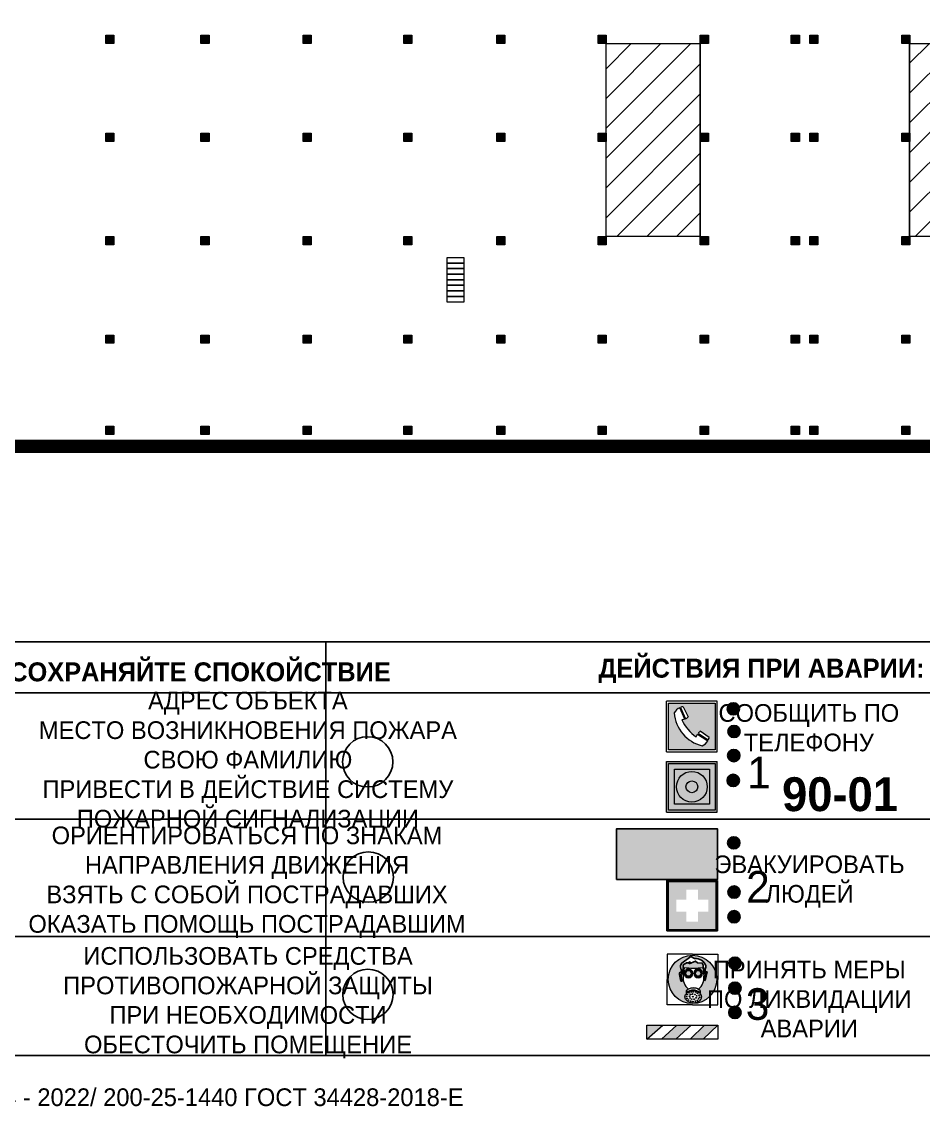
# Model space of a CAD drawing. Header units: millimetres. Extents: x 13810 to 67229, y 12374 to 21950.
# Drawn here: x 29187.6 to 29330.1, y 15352.8 to 15525.1 of the extents above; entities that cross this region are included whole.
import ezdxf

# ---------------------------------------------------------------- set-up
doc = ezdxf.new("R2010")
doc.units = ezdxf.units.MM
doc.styles.add('обычный', font='arial.ttf')

# ---------------------------------------------------------------- blocks, each defined once
blk = doc.blocks.new('A$C38D26F80')
h = blk.add_hatch(color=5)
h.dxf.hatch_style = 1
h.paths.add_polyline_path([(-8.77, -4.48, 1), (-0.19, -4.48, 1)])
h.paths.add_polyline_path([(-6.75, -3.58), (-6.75, -3.31), (-6.62, -3.22), (-6.5, -3.22), (-6.42, -3.3), (-6.39, -3.28), (-6.59, -2.23), (-6.59, -2.01), (-6.38, -1.58), (-4.76, -0.4), (-4.13, -0.79, -0.362848), (-2.1, -2.1, -0.201049), (-2.17, -2.48, 0.085434), (-2.26, -3.13), (-1.9, -3.16), (-2.25, -4.7), (-2.4, -4.59), (-2.43, -4.34), (-2.36, -4.34), (-2.14, -3.34), (-2.47, -3.42), (-2.58, -1.95), (-2.77, -1.58), (-3.58, -1.52), (-3.92, -1.26), (-5.05, -1.73), (-4.87, -1.39), (-5.41, -1.6), (-5.41, -1.46), (-6.13, -1.87), (-6.18, -3.5), (-6.56, -3.47), (-6.37, -4.59), (-6.16, -4.43), (-6.16, -4.66), (-6.36, -4.79), (-6.37, -4.8), (-6.51, -4.76)], flags=16)
h.paths.add_polyline_path([(-6.51, -4.76), (-6.36, -4.79), (-6.37, -4.8)], flags=0)
h.paths.add_polyline_path([(-5.92, -2.34, 0.089508), (-2.67, -2.35), (-2.48, -3.88, -0.268602), (-3.4, -6.18, 0.262449), (-5.2, -6.18, -0.268602), (-6.11, -3.88)], flags=16)
edge = h.paths.add_edge_path(flags=16)
edge.add_ellipse((-5.19, -3.41), major_axis=(0, 0.842), ratio=0.848992, start_angle=0, end_angle=360)
edge = h.paths.add_edge_path(flags=0)
edge.add_ellipse((-5.19, -3.39), major_axis=(0, 0.665), ratio=0.853798, start_angle=0, end_angle=360)
edge = h.paths.add_edge_path(flags=0)
edge.add_ellipse((-5.19, -3.4), major_axis=(0, 0.528), ratio=0.864094, start_angle=0, end_angle=360)
edge = h.paths.add_edge_path(flags=16)
edge.add_ellipse((-3.47, -3.4), major_axis=(0, 0.842), ratio=0.848992, start_angle=0, end_angle=360)
h.paths.add_polyline_path([(-3.13, -6.45), (-3.13, -6.84, 0.383174), (-5.57, -6.85), (-5.57, -6.49, -0.369952)], flags=16)
edge = h.paths.add_edge_path(flags=0)
edge.add_ellipse((-3.47, -3.39), major_axis=(0, 0.665), ratio=0.853798, start_angle=0, end_angle=360)
edge = h.paths.add_edge_path(flags=0)
edge.add_ellipse((-3.47, -3.4), major_axis=(0, 0.528), ratio=0.864094, start_angle=0, end_angle=360)
edge = h.paths.add_edge_path(flags=16)
edge.add_ellipse((-4.34, -7.57), major_axis=(-1.48, 0), ratio=0.744955, start_angle=0, end_angle=360)
h.paths.add_polyline_path([(-5.01, -6.85, -1), (-5.15, -6.85, -1)], flags=0)
h.paths.add_polyline_path([(-5.33, -7.14, -1), (-5.47, -7.14, -1)], flags=0)
h.paths.add_polyline_path([(-4.61, -6.71, -1), (-4.74, -6.71, -1)], flags=16)
h.paths.add_polyline_path([(-5.43, -7.51, -1), (-5.57, -7.51, -1)], flags=0)
h.paths.add_polyline_path([(-4.26, -6.67, -1), (-4.4, -6.67, -1)], flags=16)
h.paths.add_polyline_path([(-4.74, -7.14, -1), (-4.88, -7.14, -1)], flags=0)
h.paths.add_polyline_path([(-4.93, -7.43, -1), (-5.07, -7.43, -1)], flags=0)
h.paths.add_polyline_path([(-4.41, -7.07, -1), (-4.54, -7.07, -1)], flags=0)
h.paths.add_polyline_path([(-5.33, -7.87, -1), (-5.46, -7.87, -1)], flags=0)
h.paths.add_polyline_path([(-3.8, -6.71, -1), (-3.94, -6.71, -1)], flags=16)
h.paths.add_polyline_path([(-4.85, -7.78, -1), (-4.98, -7.78, -1)], flags=0)
h.paths.add_polyline_path([(-3.96, -7.14, -1), (-4.1, -7.14, -1)], flags=0)
h.paths.add_polyline_path([(-4.33, -7.53, -1), (-4.47, -7.53, -1)], flags=0)
h.paths.add_polyline_path([(-5.09, -8.12, -1), (-5.23, -8.12, -1)], flags=0)
h.paths.add_polyline_path([(-3.5, -6.94, -1), (-3.64, -6.94, -1)], flags=0)
h.paths.add_polyline_path([(-4.54, -7.97, -1), (-4.68, -7.97, -1)], flags=0)
h.paths.add_polyline_path([(-3.66, -7.39, -1), (-3.8, -7.39, -1)], flags=0)
h.paths.add_polyline_path([(-4.73, -8.35, -1), (-4.86, -8.35, -1)], flags=0)
h.paths.add_polyline_path([(-4.09, -7.96, -1), (-4.23, -7.96, -1)], flags=0)
h.paths.add_polyline_path([(-3.77, -7.74, -1), (-3.91, -7.74, -1)], flags=0)
h.paths.add_polyline_path([(-3.22, -7.27, -1), (-3.35, -7.27, -1)], flags=0)
h.paths.add_polyline_path([(-4.34, -8.4, -1), (-4.47, -8.4, -1)], flags=0)
h.paths.add_polyline_path([(-3.16, -7.61, -1), (-3.3, -7.61, -1)], flags=0)
h.paths.add_polyline_path([(-3.9, -8.35, -1), (-4.04, -8.35, -1)], flags=0)
h.paths.add_polyline_path([(-3.32, -7.91, -1), (-3.46, -7.91, -1)], flags=0)
h.paths.add_polyline_path([(-3.55, -8.23, -1), (-3.69, -8.23, -1)], flags=0)
at = {"color": 5, "lineweight": 5}
for p, q in [((-4.48, 0), (-8.96, 0)), ((-8.96, 0), (-8.96, -4.48)), ((-4.48, 0), (0, 0)), ((0, 0), (0, -4.48)), ((-6.59, -2.01), (-6.38, -1.58)), ((-6.38, -1.58), (-4.76, -0.4)), ((-6.13, -1.87), (-6.18, -3.5)), ((-5.41, -1.46), (-6.13, -1.87)), ((-4.87, -1.39), (-5.41, -1.6)), ((-5.41, -1.6), (-5.41, -1.46)), ((-3.92, -1.26), (-5.05, -1.73)), ((-5.05, -1.73), (-4.87, -1.39)), ((-4.76, -0.4), (-4.13, -0.79)), ((-3.58, -1.52), (-3.92, -1.26)), ((-2.77, -1.58), (-3.58, -1.52)), ((-2.58, -1.95), (-2.77, -1.58)), ((-6.75, -3.31), (-6.62, -3.22)), ((-6.75, -3.58), (-6.75, -3.31)), ((-6.51, -4.76), (-6.75, -3.58)), ((-6.62, -3.22), (-6.5, -3.22)), ((-6.59, -2.23), (-6.59, -2.01)), ((-6.39, -3.28), (-6.59, -2.23)), ((-6.18, -3.5), (-6.56, -3.47)), ((-6.56, -3.47), (-6.37, -4.59)), ((-6.5, -3.22), (-6.42, -3.3)), ((-6.42, -3.3), (-6.39, -3.28)), ((-5.92, -2.34), (-6.11, -3.88)), ((-2.67, -2.34), (-2.48, -3.88)), ((-2.47, -3.42), (-2.58, -1.95)), ((-2.14, -3.34), (-2.47, -3.42)), ((-2.36, -4.34), (-2.14, -3.34)), ((-1.9, -3.16), (-2.26, -3.13)), ((-2.25, -4.7), (-1.9, -3.16)), ((-8.96, -8.96), (-8.96, -4.48)), ((-6.37, -4.8), (-6.51, -4.76)), ((-6.37, -4.59), (-6.16, -4.43)), ((-6.16, -4.66), (-6.37, -4.8)), ((-6.16, -4.43), (-6.16, -4.66)), ((-2.43, -4.34), (-2.4, -4.59)), ((-2.43, -4.34), (-2.36, -4.34)), ((-2.4, -4.59), (-2.25, -4.7)), ((0, -8.96), (0, -4.48)), ((-5.57, -6.49), (-5.57, -6.85)), ((-3.13, -6.45), (-3.13, -6.84)), ((-4.48, -8.96), (-8.96, -8.96)), ((-4.48, -8.96), (0, -8.96))]:
    blk.add_line(p, q, dxfattribs=at)
at = {"color": 5}
for p, q in [((-6.59, -2.01), (-6.38, -1.58)), ((-6.38, -1.58), (-4.76, -0.4)), ((-6.13, -1.87), (-6.18, -3.5)), ((-5.41, -1.46), (-6.13, -1.87)), ((-4.87, -1.39), (-5.41, -1.6)), ((-5.41, -1.6), (-5.41, -1.46)), ((-3.92, -1.26), (-5.05, -1.73)), ((-5.05, -1.73), (-4.87, -1.39)), ((-4.76, -0.4), (-4.13, -0.79)), ((-3.58, -1.52), (-3.92, -1.26)), ((-2.77, -1.58), (-3.58, -1.52)), ((-2.58, -1.95), (-2.77, -1.58)), ((-6.75, -3.31), (-6.62, -3.22)), ((-6.75, -3.58), (-6.75, -3.31)), ((-6.51, -4.76), (-6.75, -3.58)), ((-6.62, -3.22), (-6.5, -3.22)), ((-6.59, -2.23), (-6.59, -2.01)), ((-6.39, -3.28), (-6.59, -2.23)), ((-6.18, -3.5), (-6.56, -3.47)), ((-6.56, -3.47), (-6.37, -4.59)), ((-6.5, -3.22), (-6.42, -3.3)), ((-6.42, -3.3), (-6.39, -3.28)), ((-2.47, -3.42), (-2.58, -1.95)), ((-2.14, -3.34), (-2.47, -3.42)), ((-2.36, -4.34), (-2.14, -3.34)), ((-2.26, -3.13), (-1.9, -3.16)), ((-1.9, -3.16), (-2.25, -4.7)), ((-6.37, -4.8), (-6.51, -4.76)), ((-6.36, -4.79), (-6.51, -4.76)), ((-6.37, -4.59), (-6.16, -4.43)), ((-6.16, -4.66), (-6.37, -4.8)), ((-6.16, -4.66), (-6.36, -4.79)), ((-6.16, -4.43), (-6.16, -4.66)), ((-2.4, -4.59), (-2.43, -4.34)), ((-2.43, -4.34), (-2.36, -4.34)), ((-2.25, -4.7), (-2.4, -4.59))]:
    blk.add_line(p, q, dxfattribs=at)
at = {"color": 5, "lineweight": 5}
for centre, radius in [((-4.48, -4.48), 4.29), ((-5.5, -7.51), 0.0678), ((-5.4, -7.14), 0.0678), ((-5.08, -6.85), 0.0678), ((-5, -7.43), 0.0678), ((-4.91, -7.78), 0.0678), ((-4.81, -7.14), 0.0678), ((-4.67, -6.71), 0.0678), ((-4.47, -7.07), 0.0678), ((-4.4, -7.53), 0.0678), ((-4.33, -6.67), 0.0678), ((-4.03, -7.14), 0.0678), ((-3.87, -6.71), 0.0678), ((-3.84, -7.74), 0.0678), ((-3.73, -7.39), 0.0678), ((-3.57, -6.94), 0.0678), ((-3.28, -7.27), 0.0678), ((-3.23, -7.61), 0.0678), ((-5.4, -7.87), 0.0678), ((-5.16, -8.12), 0.0678), ((-4.79, -8.35), 0.0678), ((-4.61, -7.97), 0.0678), ((-4.4, -8.4), 0.0678), ((-4.16, -7.96), 0.0678), ((-3.97, -8.35), 0.0678), ((-3.62, -8.23), 0.0678), ((-3.39, -7.91), 0.0678)]:
    blk.add_circle(centre, radius, dxfattribs=at)
at = {"color": 5}
for centre, radius, start, end in [((-3.89, -2.66), 1.88, 17.387, 97.1599), ((-0.35, -3.07), 1.91, 162.2553, 181.7878), ((-2.6, -2.2), 0.511, 326.3906, 11.8614)]:
    blk.add_arc(centre, radius, start, end, dxfattribs=at)
at = {"color": 5, "lineweight": 5}
for centre, radius, start, end in [((-4.28, 6.66), 9.15, 259.6987, 280.1569), ((-0.47, -3.05), 1.79, 161.5846, 182.4584), ((-2.6, -2.2), 0.513, 326.4781, 11.7739), ((-3.66, -4.24), 2.47, 171.573, 231.7124), ((-4.93, -4.24), 2.47, 308.2876, 8.427), ((-4.33, -7.88), 1.87, 50.358, 131.5662), ((-4.34, -8.2), 1.82, 48.4943, 132.3565), ((-4.3, -7.78), 1.83, 60.5889, 119.4111)]:
    blk.add_arc(centre, radius, start, end, dxfattribs=at)
for centre, major_axis, ratio in [((-5.19, -3.41), (0, 0.842), 0.848992), ((-5.19, -3.39), (0, 0.665), 0.853798), ((-5.19, -3.4), (0, 0.528), 0.864094), ((-3.47, -3.4), (0, 0.842), 0.848992), ((-3.47, -3.39), (0, 0.665), 0.853798), ((-3.47, -3.4), (0, 0.528), 0.864094), ((-4.34, -7.57), (-1.48, 0), 0.744955)]:
    blk.add_ellipse(centre, major_axis=major_axis, ratio=ratio, dxfattribs=at)
blk = doc.blocks.new('A$C47DD6509')
at = {"lineweight": 5}
for points in [[(-8.69, 0), (-11.19, 0), (-11.19, -2.22)], [(-4.22, 0), (-6.45, 0), (-8.91, -2.22), (-6.61, -2.22)], [(0, 0), (-2.09, 0), (-4.36, -2.22), (-2.29, -2.22)]]:
    blk.add_hatch(color=242, dxfattribs=at).paths.add_polyline_path(points)
at = {"color": 242, "lineweight": 5}
for p, q in [((-11.19, -2.22), (-8.69, 0)), ((-11.19, -2.22), (-11.19, 0)), ((-11.19, 0), (-8.69, 0)), ((-11.19, 0), (0, 0)), ((-8.91, -2.22), (-6.45, 0)), ((-6.61, -2.22), (-4.22, 0)), ((-4.36, -2.22), (-2.09, 0)), ((-2.29, -2.22), (0, 0)), ((0, 0), (0, -2.22)), ((0, -2.22), (-11.19, -2.22))]:
    blk.add_line(p, q, dxfattribs=at)
blk = doc.blocks.new('A$C32E8229D')
at = {"true_color": 0xffffff}
blk.add_hatch(color=7, dxfattribs=at).paths.add_polyline_path([(0, 0), (0, -8), (16, -8), (16, 0)])
h = blk.add_hatch(color=126)
h.paths.add_polyline_path([(0.2, -0.2), (15.8, -0.2), (15.8, -7.8), (0.2, -7.8)])
h.paths.add_polyline_path([(13.49, -2.05), (12.08, -2.05), (11.37, -2.63, 0.162397), (11.29, -2.84), (11.29, -3.63), (10.35, -3.63), (10.35, -4.05), (11.68, -4.05), (11.68, -3.48), (12.26, -4.28), (11.29, -5.1), (11.29, -6.78), (11.85, -6.78), (11.85, -5.44), (12.8, -4.64), (12.8, -5.94), (14.46, -5.94), (14.46, -5.39), (13.45, -5.39), (13.45, -3.97), (12.46, -2.59), (13.15, -2.59), (13.69, -3.34), (14.18, -3)], flags=16)
h.paths.add_polyline_path([(10.74, -1.82, 1), (11.8, -1.82, 1)], flags=16)
h.paths.add_polyline_path([(9.39, -3.59), (5.99, -3.59), (6.56, -3.03), (5.91, -3.03), (5.1, -3.83), (5.91, -4.64), (6.56, -4.64), (5.99, -4.09), (9.39, -4.09)], flags=16)
h.paths.add_polyline_path([(4.29, -1.08), (1.72, -1.08), (1.72, -6.6), (4.29, -6.6)], flags=16)
at = {"color": 126}
blk.add_lwpolyline([(16, -8), (0, -8), (0, 0), (16, 0)], close=True, dxfattribs=at)
blk = doc.blocks.new('A$C18900ED3')
h = blk.add_hatch(color=126)
h.paths.add_polyline_path([(-0.18, -0.18), (-7.02, -0.18), (-7.02, -7.02), (-0.18, -7.02)])
h.paths.add_polyline_path([(-5.89, -4.46), (-5.89, -2.77), (-4.46, -2.77), (-4.46, -1.31), (-2.77, -1.31), (-2.77, -2.77), (-1.33, -2.77), (-1.33, -4.46), (-2.77, -4.46), (-2.77, -5.89), (-4.46, -5.89), (-4.46, -4.46)], flags=16)
at = {"color": 126}
for p, q in [((-7.2, 0), (-7.2, -7.2)), ((0, 0), (-7.2, 0)), ((0, -7.2), (0, 0)), ((-7.02, -7.02), (-7.02, -0.18)), ((-7.02, -0.18), (-0.18, -0.18)), ((-0.18, -0.18), (-0.18, -7.02)), ((-7.2, -7.2), (0, -7.2)), ((-0.18, -7.02), (-7.02, -7.02))]:
    blk.add_line(p, q, dxfattribs=at)
blk = doc.blocks.new('A$C456E1F9C')
at = {"lineweight": 5}
h = blk.add_hatch(color=242, dxfattribs=at)
h.paths.add_polyline_path([(0.51, -1.47), (0.51, -13.26), (12.29, -13.26), (12.29, -1.47)])
h.paths.add_polyline_path([(5.42, -4.95, -0.254479), (4.78, -5.4), (3.52, -2.53, -0.209735), (4.23, -2.4)], flags=16)
h.paths.add_polyline_path([(8.53, -8.6), (10.87, -10.17), (10.54, -10.76), (8.03, -9.13, -0.192251)], flags=16)
h.paths.add_polyline_path([(4.61, -5.49, 0.005518), (3.87, -5.72, 0.128647), (7.49, -10.01, 0.00809), (7.83, -9.33), (10.47, -10.97, -0.16736), (8.99, -12.25, -0.327862), (1.95, -3.95, -0.166952), (3.36, -2.62)], flags=16)
at = {"color": 242, "lineweight": 5}
for p, q in [((0, -13.77), (0, -0.97)), ((12.8, -0.97), (0, -0.97)), ((4.61, -5.49), (3.36, -2.62)), ((3.52, -2.53), (4.78, -5.4)), ((4.23, -2.4), (5.42, -4.95)), ((12.8, -13.77), (12.8, -0.97)), ((7.83, -9.33), (10.47, -10.97)), ((8.03, -9.13), (10.54, -10.76)), ((10.81, -10.12), (8.53, -8.6)), ((10.54, -10.76), (10.8, -10.3)), ((10.8, -10.3), (10.81, -10.12)), ((0, -13.77), (12.8, -13.77))]:
    blk.add_line(p, q, dxfattribs=at)
blk.add_lwpolyline([(0.51, -1.47), (12.29, -1.47), (12.29, -13.26), (0.51, -13.26)], close=True, dxfattribs=at)
for centre, radius, start, end in [((4.59, -5.34), 2.99, 114.2845, 152.1974), ((4.02, -3.27), 0.891, 76.3284, 123.7092), ((11.12, -3.31), 9.19, 183.9915, 256.6009), ((14.98, -39.1), 35.17, 107.1487, 108.4135), ((4.68, -4.59), 0.824, 276.9621, 334.0723), ((13.86, -0.94), 11.08, 205.5536, 234.8762), ((-13.31, 0.8), 23.44, 332.5487, 334.4027), ((8.94, -9.5), 0.989, 114.4092, 157.9388), ((7.87, -9.46), 3, 291.9291, 329.9329)]:
    blk.add_arc(centre, radius, start, end, dxfattribs=at)
blk = doc.blocks.new('A$C54414219')
at = {"true_color": 0xffffff}
h = blk.add_hatch(color=7, dxfattribs=at)
h.paths.add_polyline_path([(2.39, -9.45), (2.39, -18.3), (11.23, -18.3), (11.23, -9.45)], flags=0)
h.paths.add_polyline_path([(10.71, -13.87, -1), (2.92, -13.87, -1)], flags=0)
h.paths.add_polyline_path([(8.3, -13.87, -1), (5.33, -13.87, -1)], flags=0)
h.paths.add_polyline_path([(0.41, -7.47), (0.41, -20.27), (13.21, -20.27), (13.21, -7.47)])
h.paths.add_polyline_path([(0.92, -19.77), (12.71, -19.77), (12.71, -7.98), (0.92, -7.98)], flags=16)
h.paths.add_polyline_path([(11.23, -9.45), (11.23, -18.3), (2.39, -18.3), (2.39, -9.45)], flags=0)
at = {"lineweight": 5}
h = blk.add_hatch(color=242, dxfattribs=at)
h.paths.add_polyline_path([(12.71, -7.98), (0.92, -7.98), (0.92, -19.77), (12.71, -19.77)])
h.paths.add_polyline_path([(11.23, -18.3), (2.39, -18.3), (2.39, -9.45), (11.23, -9.45)], flags=16)
h.paths.add_polyline_path([(10.71, -13.87, -1), (2.92, -13.87, -1)], flags=0)
h.paths.add_polyline_path([(8.3, -13.87, -1), (5.33, -13.87, -1)], flags=0)
at = {"true_color": 0xffffff}
h = blk.add_hatch(color=7, dxfattribs=at)
h.paths.add_polyline_path([(2.39, -9.45), (2.39, -18.3), (11.23, -18.3), (11.23, -9.45)])
h.paths.add_polyline_path([(10.71, -13.87, -1), (2.92, -13.87, -1)], flags=16)
h.paths.add_polyline_path([(8.3, -13.87, -1), (5.33, -13.87, -1)], flags=0)
at = {"lineweight": 5}
h = blk.add_hatch(color=242, dxfattribs=at)
h.paths.add_polyline_path([(2.92, -13.87, 1), (10.71, -13.87, 1)])
h.paths.add_polyline_path([(8.3, -13.87, -1), (5.33, -13.87, -1)], flags=16)
at = {"color": 242, "lineweight": 5}
for p, q in [((0.41, -20.27), (0.41, -7.47)), ((0.41, -7.47), (13.21, -7.47)), ((0.41, -7.47), (13.21, -7.47)), ((13.21, -20.27), (13.21, -7.47)), ((0.41, -20.27), (13.21, -20.27))]:
    blk.add_line(p, q, dxfattribs=at)
for points in [[(0.92, -7.98), (12.71, -7.98), (12.71, -19.77), (0.92, -19.77)], [(2.39, -9.45), (11.23, -9.45), (11.23, -18.3), (2.39, -18.3)]]:
    blk.add_lwpolyline(points, close=True, dxfattribs=at)
for radius in [3.89, 1.49]:
    blk.add_circle((6.81, -13.87), radius, dxfattribs=at)

msp = doc.modelspace()

# ---------------------------------------------------------------- hatches: boundary and pattern name
at = {"lineweight": 0, "true_color": 0x000000}
h = msp.add_hatch(dxfattribs=at)
h.set_pattern_fill('ANSI31', color=18, scale=1.05, angle=180)
h.set_pattern_definition([(225, (46320.227, 24066.8712), (2.35731723, -2.35731723), [])])
h.paths.add_polyline_path([(29612.09, 15475.53), (29612.09, 15463.7), (29625.72, 15463.7), (29625.72, 15475.53)])
h.paths.add_polyline_path([(29625.72, 15569.42), (29625.72, 15601.91), (29592.83, 15601.91), (29592.83, 15569.42)])
h.paths.add_polyline_path([(29561.74, 15463.34), (29575.34, 15463.34), (29575.34, 15475.53), (29561.74, 15475.53)])
h.paths.add_polyline_path([(29469.05, 15521.67), (29469.05, 15491.13), (29561.74, 15491.13), (29561.74, 15521.67)])
h.paths.add_polyline_path([(29467.76, 15461.12), (29467.76, 15474.24), (29453.81, 15474.24), (29453.81, 15461.12)])
h.paths.add_polyline_path([(29455.93, 15520.28), (29455.93, 15509.78), (29466.09, 15509.78), (29466.09, 15520.28)])
h.paths.add_polyline_path([(29454.77, 15572.07), (29466.59, 15572.07), (29466.59, 15583.3), (29454.77, 15583.3)])
h.paths.add_polyline_path([(29454.77, 15603.15), (29466.59, 15603.15), (29466.59, 15614.39), (29454.77, 15614.39)])
h.paths.add_polyline_path([(29343.26, 15600.61), (29343.26, 15570.71), (29436.15, 15570.71), (29436.15, 15600.61)])
h.paths.add_polyline_path([(29327.99, 15521.67), (29327.99, 15491.13), (29436.15, 15491.13), (29436.15, 15521.67)])
h.paths.add_polyline_path([(29279.99, 15491.13), (29294.84, 15491.13), (29294.84, 15521.67), (29279.99, 15521.67)])
h.paths.add_polyline_path([(29202.12, 15600.61), (29202.12, 15570.71), (29294.84, 15570.71), (29294.84, 15600.61)])
at = {"lineweight": 0}
h = msp.add_hatch(color=256, dxfattribs=at)
h.dxf.hatch_style = 1
h.paths.add_polyline_path([(29200.89, 15522.98), (29200.89, 15521.68), (29202.17, 15521.68), (29202.17, 15522.98)])
h = msp.add_hatch(color=256, dxfattribs=at)
h.dxf.hatch_style = 1
h.paths.add_polyline_path([(29215.94, 15522.98), (29215.94, 15521.68), (29217.22, 15521.68), (29217.22, 15522.98)])
h = msp.add_hatch(color=256, dxfattribs=at)
h.dxf.hatch_style = 1
h.paths.add_polyline_path([(29232.11, 15522.98), (29232.11, 15521.68), (29233.39, 15521.68), (29233.39, 15522.98)])
h = msp.add_hatch(color=256, dxfattribs=at)
h.dxf.hatch_style = 1
h.paths.add_polyline_path([(29248, 15522.98), (29248, 15521.68), (29249.28, 15521.68), (29249.28, 15522.98)])
h = msp.add_hatch(color=256, dxfattribs=at)
h.dxf.hatch_style = 1
h.paths.add_polyline_path([(29262.72, 15522.98), (29262.72, 15521.68), (29264, 15521.68), (29264, 15522.98)])
h = msp.add_hatch(color=256, dxfattribs=at)
h.dxf.hatch_style = 1
h.paths.add_polyline_path([(29278.76, 15522.98), (29278.76, 15521.68), (29280.04, 15521.68), (29280.04, 15522.98)])
h = msp.add_hatch(color=256, dxfattribs=at)
h.dxf.hatch_style = 1
h.paths.add_polyline_path([(29294.89, 15522.98), (29294.89, 15521.68), (29296.17, 15521.68), (29296.17, 15522.98)])
h = msp.add_hatch(color=256, dxfattribs=at)
h.dxf.hatch_style = 1
h.paths.add_polyline_path([(29309.28, 15522.98), (29309.28, 15521.68), (29310.56, 15521.68), (29310.56, 15522.98)])
h = msp.add_hatch(color=256, dxfattribs=at)
h.dxf.hatch_style = 1
h.paths.add_polyline_path([(29312.22, 15522.98), (29312.22, 15521.68), (29313.5, 15521.68), (29313.5, 15522.98)])
h = msp.add_hatch(color=256, dxfattribs=at)
h.dxf.hatch_style = 1
h.paths.add_polyline_path([(29326.76, 15522.98), (29326.76, 15521.68), (29328.04, 15521.68), (29328.04, 15522.98)])
h = msp.add_hatch(color=256, dxfattribs=at)
h.dxf.hatch_style = 1
h.paths.add_polyline_path([(29200.89, 15507.49), (29200.89, 15506.19), (29202.17, 15506.19), (29202.17, 15507.49)])
h = msp.add_hatch(color=256, dxfattribs=at)
h.dxf.hatch_style = 1
h.paths.add_polyline_path([(29215.94, 15507.49), (29215.94, 15506.19), (29217.22, 15506.19), (29217.22, 15507.49)])
h = msp.add_hatch(color=256, dxfattribs=at)
h.dxf.hatch_style = 1
h.paths.add_polyline_path([(29232.11, 15507.49), (29232.11, 15506.19), (29233.39, 15506.19), (29233.39, 15507.49)])
h = msp.add_hatch(color=256, dxfattribs=at)
h.dxf.hatch_style = 1
h.paths.add_polyline_path([(29248, 15507.49), (29248, 15506.19), (29249.28, 15506.19), (29249.28, 15507.49)])
h = msp.add_hatch(color=256, dxfattribs=at)
h.dxf.hatch_style = 1
h.paths.add_polyline_path([(29262.72, 15507.49), (29262.72, 15506.19), (29264, 15506.19), (29264, 15507.49)])
h = msp.add_hatch(color=256, dxfattribs=at)
h.dxf.hatch_style = 1
h.paths.add_polyline_path([(29278.76, 15507.49), (29278.76, 15506.19), (29280.04, 15506.19), (29280.04, 15507.49)])
h = msp.add_hatch(color=256, dxfattribs=at)
h.dxf.hatch_style = 1
h.paths.add_polyline_path([(29294.89, 15507.49), (29294.89, 15506.19), (29296.17, 15506.19), (29296.17, 15507.49)])
h = msp.add_hatch(color=256, dxfattribs=at)
h.dxf.hatch_style = 1
h.paths.add_polyline_path([(29309.28, 15507.49), (29309.28, 15506.19), (29310.56, 15506.19), (29310.56, 15507.49)])
h = msp.add_hatch(color=256, dxfattribs=at)
h.dxf.hatch_style = 1
h.paths.add_polyline_path([(29312.22, 15507.49), (29312.22, 15506.19), (29313.5, 15506.19), (29313.5, 15507.49)])
h = msp.add_hatch(color=256, dxfattribs=at)
h.dxf.hatch_style = 1
h.paths.add_polyline_path([(29326.76, 15507.49), (29326.76, 15506.19), (29328.04, 15506.19), (29328.04, 15507.49)])
h = msp.add_hatch(color=256, dxfattribs=at)
h.dxf.hatch_style = 1
h.paths.add_polyline_path([(29200.89, 15491.13), (29200.89, 15489.84), (29202.17, 15489.84), (29202.17, 15491.13)])
h = msp.add_hatch(color=256, dxfattribs=at)
h.dxf.hatch_style = 1
h.paths.add_polyline_path([(29215.94, 15491.13), (29215.94, 15489.84), (29217.22, 15489.84), (29217.22, 15491.13)])
h = msp.add_hatch(color=256, dxfattribs=at)
h.dxf.hatch_style = 1
h.paths.add_polyline_path([(29232.11, 15491.13), (29232.11, 15489.84), (29233.39, 15489.84), (29233.39, 15491.13)])
h = msp.add_hatch(color=256, dxfattribs=at)
h.dxf.hatch_style = 1
h.paths.add_polyline_path([(29248, 15491.13), (29248, 15489.84), (29249.28, 15489.84), (29249.28, 15491.13)])
h = msp.add_hatch(color=256, dxfattribs=at)
h.dxf.hatch_style = 1
h.paths.add_polyline_path([(29262.72, 15491.13), (29262.72, 15489.84), (29264, 15489.84), (29264, 15491.13)])
h = msp.add_hatch(color=256, dxfattribs=at)
h.dxf.hatch_style = 1
h.paths.add_polyline_path([(29278.76, 15491.13), (29278.76, 15489.84), (29280.04, 15489.84), (29280.04, 15491.13)])
h = msp.add_hatch(color=256, dxfattribs=at)
h.dxf.hatch_style = 1
h.paths.add_polyline_path([(29294.89, 15491.13), (29294.89, 15489.84), (29296.17, 15489.84), (29296.17, 15491.13)])
h = msp.add_hatch(color=256, dxfattribs=at)
h.dxf.hatch_style = 1
h.paths.add_polyline_path([(29309.28, 15491.13), (29309.28, 15489.84), (29310.56, 15489.84), (29310.56, 15491.13)])
h = msp.add_hatch(color=256, dxfattribs=at)
h.dxf.hatch_style = 1
h.paths.add_polyline_path([(29312.22, 15491.13), (29312.22, 15489.84), (29313.5, 15489.84), (29313.5, 15491.13)])
h = msp.add_hatch(color=256, dxfattribs=at)
h.dxf.hatch_style = 1
h.paths.add_polyline_path([(29326.76, 15491.13), (29326.76, 15489.84), (29328.04, 15489.84), (29328.04, 15491.13)])
h = msp.add_hatch(color=256, dxfattribs=at)
h.dxf.hatch_style = 1
h.paths.add_polyline_path([(29200.89, 15475.54), (29200.89, 15474.25), (29202.17, 15474.25), (29202.17, 15475.54)])
h = msp.add_hatch(color=256, dxfattribs=at)
h.dxf.hatch_style = 1
h.paths.add_polyline_path([(29215.94, 15475.54), (29215.94, 15474.25), (29217.22, 15474.25), (29217.22, 15475.54)])
h = msp.add_hatch(color=256, dxfattribs=at)
h.dxf.hatch_style = 1
h.paths.add_polyline_path([(29232.11, 15475.54), (29232.11, 15474.25), (29233.39, 15474.25), (29233.39, 15475.54)])
h = msp.add_hatch(color=256, dxfattribs=at)
h.dxf.hatch_style = 1
h.paths.add_polyline_path([(29248, 15475.54), (29248, 15474.25), (29249.28, 15474.25), (29249.28, 15475.54)])
h = msp.add_hatch(color=256, dxfattribs=at)
h.dxf.hatch_style = 1
h.paths.add_polyline_path([(29262.72, 15475.54), (29262.72, 15474.25), (29264, 15474.25), (29264, 15475.54)])
h = msp.add_hatch(color=256, dxfattribs=at)
h.dxf.hatch_style = 1
h.paths.add_polyline_path([(29278.76, 15475.54), (29278.76, 15474.25), (29280.04, 15474.25), (29280.04, 15475.54)])
h = msp.add_hatch(color=256, dxfattribs=at)
h.dxf.hatch_style = 1
h.paths.add_polyline_path([(29294.89, 15475.54), (29294.89, 15474.25), (29296.17, 15474.25), (29296.17, 15475.54)])
h = msp.add_hatch(color=256, dxfattribs=at)
h.dxf.hatch_style = 1
h.paths.add_polyline_path([(29309.28, 15475.54), (29309.28, 15474.25), (29310.56, 15474.25), (29310.56, 15475.54)])
h = msp.add_hatch(color=256, dxfattribs=at)
h.dxf.hatch_style = 1
h.paths.add_polyline_path([(29312.22, 15475.54), (29312.22, 15474.25), (29313.5, 15474.25), (29313.5, 15475.54)])
h = msp.add_hatch(color=256, dxfattribs=at)
h.dxf.hatch_style = 1
h.paths.add_polyline_path([(29326.76, 15475.54), (29326.76, 15474.25), (29328.04, 15474.25), (29328.04, 15475.54)])
h = msp.add_hatch(color=256, dxfattribs=at)
h.dxf.hatch_style = 1
h.paths.add_polyline_path([(29200.89, 15461.13), (29200.89, 15459.84), (29202.17, 15459.84), (29202.17, 15461.13)])
h = msp.add_hatch(color=256, dxfattribs=at)
h.dxf.hatch_style = 1
h.paths.add_polyline_path([(29215.94, 15461.13), (29215.94, 15459.84), (29217.22, 15459.84), (29217.22, 15461.13)])
h = msp.add_hatch(color=256, dxfattribs=at)
h.dxf.hatch_style = 1
h.paths.add_polyline_path([(29232.11, 15461.13), (29232.11, 15459.84), (29233.39, 15459.84), (29233.39, 15461.13)])
h = msp.add_hatch(color=256, dxfattribs=at)
h.dxf.hatch_style = 1
h.paths.add_polyline_path([(29248, 15461.13), (29248, 15459.84), (29249.28, 15459.84), (29249.28, 15461.13)])
h = msp.add_hatch(color=256, dxfattribs=at)
h.dxf.hatch_style = 1
h.paths.add_polyline_path([(29262.72, 15461.13), (29262.72, 15459.84), (29264, 15459.84), (29264, 15461.13)])
h = msp.add_hatch(color=256, dxfattribs=at)
h.dxf.hatch_style = 1
h.paths.add_polyline_path([(29278.76, 15461.13), (29278.76, 15459.84), (29280.04, 15459.84), (29280.04, 15461.13)])
h = msp.add_hatch(color=256, dxfattribs=at)
h.dxf.hatch_style = 1
h.paths.add_polyline_path([(29294.89, 15461.13), (29294.89, 15459.84), (29296.17, 15459.84), (29296.17, 15461.13)])
h = msp.add_hatch(color=256, dxfattribs=at)
h.dxf.hatch_style = 1
h.paths.add_polyline_path([(29309.28, 15461.13), (29309.28, 15459.84), (29310.56, 15459.84), (29310.56, 15461.13)])
h = msp.add_hatch(color=256, dxfattribs=at)
h.dxf.hatch_style = 1
h.paths.add_polyline_path([(29312.22, 15461.13), (29312.22, 15459.84), (29313.5, 15459.84), (29313.5, 15461.13)])
h = msp.add_hatch(color=256, dxfattribs=at)
h.dxf.hatch_style = 1
h.paths.add_polyline_path([(29326.76, 15461.13), (29326.76, 15459.84), (29328.04, 15459.84), (29328.04, 15461.13)])
h = msp.add_hatch(color=256, dxfattribs=at)
h.dxf.hatch_style = 1
h.paths.add_polyline_path([(29299.16, 15416.43, 1), (29301.09, 15416.43, 1)])
h = msp.add_hatch(color=256, dxfattribs=at)
h.dxf.hatch_style = 1
h.paths.add_polyline_path([(29299.26, 15412.84, 1), (29301.2, 15412.84, 1)])
h = msp.add_hatch(color=256, dxfattribs=at)
h.dxf.hatch_style = 1
h.paths.add_polyline_path([(29299.23, 15409.03, 1), (29301.16, 15409.03, 1)])
h = msp.add_hatch(color=256, dxfattribs=at)
h.dxf.hatch_style = 1
h.paths.add_polyline_path([(29299.14, 15405.1, 1), (29301.07, 15405.1, 1)])
h = msp.add_hatch(color=256, dxfattribs=at)
h.dxf.hatch_style = 1
h.paths.add_polyline_path([(29299.23, 15395.22, 1), (29301.16, 15395.22, 1)])
h = msp.add_hatch(color=256, dxfattribs=at)
h.dxf.hatch_style = 1
h.paths.add_polyline_path([(29299.27, 15387.44, 1), (29301.2, 15387.44, 1)])
h = msp.add_hatch(color=256, dxfattribs=at)
h.dxf.hatch_style = 1
h.paths.add_polyline_path([(29299.26, 15383.54, 1), (29301.19, 15383.54, 1)])
h = msp.add_hatch(color=256, dxfattribs=at)
h.dxf.hatch_style = 1
h.paths.add_polyline_path([(29299.42, 15376.18, 1), (29301.35, 15376.18, 1)])
h = msp.add_hatch(color=256, dxfattribs=at)
h.dxf.hatch_style = 1
h.paths.add_polyline_path([(29299.41, 15372.24, 1), (29301.34, 15372.24, 1)])
h = msp.add_hatch(color=256, dxfattribs=at)
h.dxf.hatch_style = 1
h.paths.add_polyline_path([(29299.42, 15368.4, 1), (29301.35, 15368.4, 1)])

# ---------------------------------------------------------------- linework, layer by layer
for points in [[(29202.17, 15521.68), (29200.89, 15521.68), (29200.89, 15522.98), (29202.17, 15522.98)], [(29217.22, 15521.68), (29215.94, 15521.68), (29215.94, 15522.98), (29217.22, 15522.98)], [(29233.39, 15521.68), (29232.11, 15521.68), (29232.11, 15522.98), (29233.39, 15522.98)], [(29249.28, 15521.68), (29248, 15521.68), (29248, 15522.98), (29249.28, 15522.98)], [(29264, 15521.68), (29262.72, 15521.68), (29262.72, 15522.98), (29264, 15522.98)], [(29280.04, 15521.68), (29278.76, 15521.68), (29278.76, 15522.98), (29280.04, 15522.98)], [(29296.17, 15521.68), (29294.89, 15521.68), (29294.89, 15522.98), (29296.17, 15522.98)], [(29310.56, 15521.68), (29309.28, 15521.68), (29309.28, 15522.98), (29310.56, 15522.98)], [(29313.5, 15521.68), (29312.22, 15521.68), (29312.22, 15522.98), (29313.5, 15522.98)], [(29328.04, 15521.68), (29326.76, 15521.68), (29326.76, 15522.98), (29328.04, 15522.98)], [(29294.84, 15491.13), (29279.99, 15491.13), (29279.99, 15521.67), (29294.84, 15521.67)], [(29294.89, 15491.13), (29280.04, 15491.13), (29280.04, 15521.68), (29294.89, 15521.68)], [(29436.15, 15491.13), (29327.99, 15491.13), (29327.99, 15521.67), (29436.15, 15521.67)], [(29436.2, 15491.13), (29328.04, 15491.13), (29328.04, 15521.68), (29436.2, 15521.68)], [(29202.17, 15506.19), (29200.89, 15506.19), (29200.89, 15507.49), (29202.17, 15507.49)], [(29217.22, 15506.19), (29215.94, 15506.19), (29215.94, 15507.49), (29217.22, 15507.49)], [(29233.39, 15506.19), (29232.11, 15506.19), (29232.11, 15507.49), (29233.39, 15507.49)], [(29249.28, 15506.19), (29248, 15506.19), (29248, 15507.49), (29249.28, 15507.49)], [(29264, 15506.19), (29262.72, 15506.19), (29262.72, 15507.49), (29264, 15507.49)], [(29280.04, 15506.19), (29278.76, 15506.19), (29278.76, 15507.49), (29280.04, 15507.49)], [(29296.17, 15506.19), (29294.89, 15506.19), (29294.89, 15507.49), (29296.17, 15507.49)], [(29310.56, 15506.19), (29309.28, 15506.19), (29309.28, 15507.49), (29310.56, 15507.49)], [(29313.5, 15506.19), (29312.22, 15506.19), (29312.22, 15507.49), (29313.5, 15507.49)], [(29328.04, 15506.19), (29326.76, 15506.19), (29326.76, 15507.49), (29328.04, 15507.49)], [(29202.17, 15489.84), (29200.89, 15489.84), (29200.89, 15491.13), (29202.17, 15491.13)], [(29217.22, 15489.84), (29215.94, 15489.84), (29215.94, 15491.13), (29217.22, 15491.13)], [(29233.39, 15489.84), (29232.11, 15489.84), (29232.11, 15491.13), (29233.39, 15491.13)], [(29249.28, 15489.84), (29248, 15489.84), (29248, 15491.13), (29249.28, 15491.13)], [(29264, 15489.84), (29262.72, 15489.84), (29262.72, 15491.13), (29264, 15491.13)], [(29280.04, 15489.84), (29278.76, 15489.84), (29278.76, 15491.13), (29280.04, 15491.13)], [(29296.17, 15489.84), (29294.89, 15489.84), (29294.89, 15491.13), (29296.17, 15491.13)], [(29310.56, 15489.84), (29309.28, 15489.84), (29309.28, 15491.13), (29310.56, 15491.13)], [(29313.5, 15489.84), (29312.22, 15489.84), (29312.22, 15491.13), (29313.5, 15491.13)], [(29328.04, 15489.84), (29326.76, 15489.84), (29326.76, 15491.13), (29328.04, 15491.13)], [(29254.86, 15486.94), (29254.86, 15487.82), (29257.49, 15487.82), (29257.49, 15486.94)], [(29254.86, 15486.06), (29254.86, 15486.94), (29257.49, 15486.94), (29257.49, 15486.06)], [(29254.86, 15485.18), (29254.86, 15486.06), (29257.49, 15486.06), (29257.49, 15485.18)], [(29254.86, 15484.3), (29254.86, 15485.18), (29257.49, 15485.18), (29257.49, 15484.3)], [(29254.86, 15483.42), (29254.86, 15484.3), (29257.49, 15484.3), (29257.49, 15483.42)], [(29254.86, 15482.54), (29254.86, 15483.42), (29257.49, 15483.42), (29257.49, 15482.54)], [(29254.86, 15481.66), (29254.86, 15482.54), (29257.49, 15482.54), (29257.49, 15481.66)], [(29254.86, 15480.78), (29254.86, 15481.66), (29257.49, 15481.66), (29257.49, 15480.78)], [(29202.17, 15474.25), (29200.89, 15474.25), (29200.89, 15475.54), (29202.17, 15475.54)], [(29217.22, 15474.25), (29215.94, 15474.25), (29215.94, 15475.54), (29217.22, 15475.54)], [(29233.39, 15474.25), (29232.11, 15474.25), (29232.11, 15475.54), (29233.39, 15475.54)], [(29249.28, 15474.25), (29248, 15474.25), (29248, 15475.54), (29249.28, 15475.54)], [(29264, 15474.25), (29262.72, 15474.25), (29262.72, 15475.54), (29264, 15475.54)], [(29280.04, 15474.25), (29278.76, 15474.25), (29278.76, 15475.54), (29280.04, 15475.54)], [(29296.17, 15474.25), (29294.89, 15474.25), (29294.89, 15475.54), (29296.17, 15475.54)], [(29310.56, 15474.25), (29309.28, 15474.25), (29309.28, 15475.54), (29310.56, 15475.54)], [(29313.5, 15474.25), (29312.22, 15474.25), (29312.22, 15475.54), (29313.5, 15475.54)], [(29328.04, 15474.25), (29326.76, 15474.25), (29326.76, 15475.54), (29328.04, 15475.54)], [(29202.17, 15459.84), (29200.89, 15459.84), (29200.89, 15461.13), (29202.17, 15461.13)], [(29217.22, 15459.84), (29215.94, 15459.84), (29215.94, 15461.13), (29217.22, 15461.13)], [(29233.39, 15459.84), (29232.11, 15459.84), (29232.11, 15461.13), (29233.39, 15461.13)], [(29249.28, 15459.84), (29248, 15459.84), (29248, 15461.13), (29249.28, 15461.13)], [(29264, 15459.84), (29262.72, 15459.84), (29262.72, 15461.13), (29264, 15461.13)], [(29280.04, 15459.84), (29278.76, 15459.84), (29278.76, 15461.13), (29280.04, 15461.13)], [(29296.17, 15459.84), (29294.89, 15459.84), (29294.89, 15461.13), (29296.17, 15461.13)], [(29310.56, 15459.84), (29309.28, 15459.84), (29309.28, 15461.13), (29310.56, 15461.13)], [(29313.5, 15459.84), (29312.22, 15459.84), (29312.22, 15461.13), (29313.5, 15461.13)], [(29328.04, 15459.84), (29326.76, 15459.84), (29326.76, 15461.13), (29328.04, 15461.13)]]:
    msp.add_lwpolyline(points, close=True, dxfattribs=at)
at = {"lineweight": 0, "const_width": 2.1}
msp.add_lwpolyline([(29167.04, 15457.94), (29642.5, 15457.94), (29642.5, 15460.16)], dxfattribs=at)
for points in [[(29091.91, 15418.96), (29235.68, 15418.96), (29235.68, 15427.01), (29091.91, 15427.01)], [(29235.68, 15418.96), (29379.45, 15418.96), (29379.45, 15427.01), (29235.68, 15427.01)], [(29091.91, 15418.96), (29235.68, 15418.96), (29235.68, 15361.56), (29091.91, 15361.56)], [(29235.68, 15418.96), (29379.45, 15418.96), (29379.45, 15361.56), (29235.68, 15361.56)]]:
    msp.add_lwpolyline(points, close=True)
for points in [[(29150.33, 15398.97), (29091.91, 15398.97), (29235.68, 15398.97)], [(29294.1, 15398.97), (29235.68, 15398.97), (29379.45, 15398.97)], [(29150.33, 15380.39), (29091.91, 15380.39), (29235.68, 15380.39)], [(29294.1, 15380.39), (29235.68, 15380.39), (29379.45, 15380.39)]]:
    msp.add_lwpolyline(points)
for centre, radius in [((29300.12, 15416.43), 0.966), ((29300.23, 15412.84), 0.966), ((29242.31, 15408.04), 3.98), ((29300.19, 15409.03), 0.966), ((29300.11, 15405.1), 0.966), ((29300.19, 15395.22), 0.966), ((29242.4, 15389.81), 3.98), ((29300.23, 15387.44), 0.966), ((29300.23, 15383.54), 0.966), ((29300.38, 15376.18), 0.966), ((29242.34, 15371.24), 3.98), ((29300.38, 15372.24), 0.966), ((29300.38, 15368.4), 0.966)]:
    msp.add_circle(centre, radius)

# ---------------------------------------------------------------- block references
for name, p, xscale, yscale, zscale in [('A$C456E1F9C', (29289.57, 15418.24), 0.625, 0.625, 0.625), ('A$C54414219', (29289.31, 15412.76), 0.625, 0.625, 0.625), ('A$C18900ED3', (29297.63, 15389.29), 1.111111111007631, 1.111111111007631, 1.111111111007631), ('A$C38D26F80', (29297.66, 15377.62), 0.8928571427240968, 0.8928571427240968, 0.8928571427240968)]:
    msp.add_blockref(name, p, dxfattribs=dict(xscale=xscale, yscale=yscale, zscale=zscale))
at = {"xscale": -1}
msp.add_blockref('A$C32E8229D', (29297.63, 15397.44), dxfattribs=at)
at = {"color": 242, "true_color": 0xc1121c}
msp.add_blockref('A$C47DD6509', (29297.66, 15366.4), dxfattribs=at)

# ---------------------------------------------------------------- texts
at = {"lineweight": 0, "attachment_point": 5, "style": 'обычный'}
for s, insert, char_height, width in [('{\\fProxima Nova Rg|b1|i0|c204|p2;ДЕЙСТВИЯ ПРИ ПОЖАРЕ: СОХРАНЯЙТЕ СПОКОЙСТВИЕ\\H1.6644x; }', (29189.08, 15421.84), 3, 175.1736), ('{\\fProxima Nova Rg|b1|i0|c204|p2;ДЕЙСТВИЯ ПРИ АВАРИИ: СОХРАНЯЙТЕ СПОКОЙСТВИЕ\\H1.6644x; }', (29335.29, 15422.42), 3, 175.1736), ('\\pi-8.4,l8.4,t8.4;{\\fProxima Nova Rg|b0|i0|c204|p2;АДРЕС ОБЪЕКТА\\PМЕСТО ВОЗНИКНОВЕНИЯ ПОЖАРА \\PСВОЮ ФАМИЛИЮ\\PПРИВЕСТИ В ДЕЙСТВИЕ СИСТЕМУ \\PПОЖАРНОЙ СИГНАЛИЗАЦИИ}', (29223.37, 15407.98), 2.8, 126.6484), ('{\\fProxima Nova Rg|b0|i0|c204|p2;СООБЩИТЬ ПО \\PТЕЛЕФОНУ}', (29312.06, 15413.42), 2.8, 126.6484), ('{\\fProxima Nova Rg|b0|i0|c204|p2;1\\H1.1667x; }', (29304.17, 15406.35), 5, 126.6484), ('{\\fProxima Nova Rg|b1|i0|c204|p2;\\H1.0714x;90-01\\fProxima Nova Rg|b0|i0|c204|p2;\\H0.93331x; \\H1.3449x; }', (29316.99, 15402.88), 5, 126.6484), ('\\pi-8.4,l8.4,t8.4;{\\fProxima Nova Rg|b0|i0|c204|p2;ОРИЕНТИРОВАТЬСЯ ПО ЗНАКАМ \\PНАПРАВЛЕНИЯ ДВИЖЕНИЯ\\PВЗЯТЬ С СОБОЙ ПОСТРАДАВШИХ\\PОКАЗАТЬ ПОМОЩЬ ПОСТРАДАВШИМ}', (29223.23, 15389), 2.8, 126.6484), ('{\\fProxima Nova Rg|b0|i0|c204|p2;ЭВАКУИРОВАТЬ \\PЛЮДЕЙ}', (29312.17, 15389.09), 2.8, 126.6484), ('{\\fProxima Nova Rg|b0|i0|c204|p2;2\\H1.1967x; }', (29304.02, 15388.27), 5, 126.6484), ('\\pi-8.4,l8.4,t8.4;{\\fProxima Nova Rg|b0|i0|c204|p2;ИСПОЛЬЗОВАТЬ СРЕДСТВА \\PПРОТИВОПОЖАРНОЙ ЗАЩИТЫ \\PПРИ НЕОБХОДИМОСТИ \\PОБЕСТОЧИТЬ ПОМЕЩЕНИЕ}', (29223.39, 15369.93), 2.8, 126.6484), ('{\\fProxima Nova Rg|b0|i0|c204|p2;ПРИНЯТЬ МЕРЫ \\PПО ЛИКВИДАЦИИ \\PАВАРИИ}', (29312.13, 15370.52), 2.8, 126.6484), ('{\\fProxima Nova Rg|b0|i0|c204|p2;3\\H1.1967x; }', (29303.95, 15369.69), 5, 126.6484), ('\\pi-8.4,l8.4,t8.4;{\\fProxima Nova Rg|b0|i0|c204|p2;ИЗГОТОВИТЕЛЬ: ИП АНДРЕЕВ А. А.\\fProxima Nova Rg|b0|i0|c0|p2; \\fProxima Nova Rg|b0|i0|c204|p2;ФП-24 - 2022/ 200-25-1440 ГОСТ 34428-2018-Е\\H1.2266x; }', (29183.43, 15354.58), 2.8, 191.3484)]:
    msp.add_mtext(s, dxfattribs=dict(at, insert=insert, char_height=char_height, width=width))

doc.saveas('drawing.dxf')
